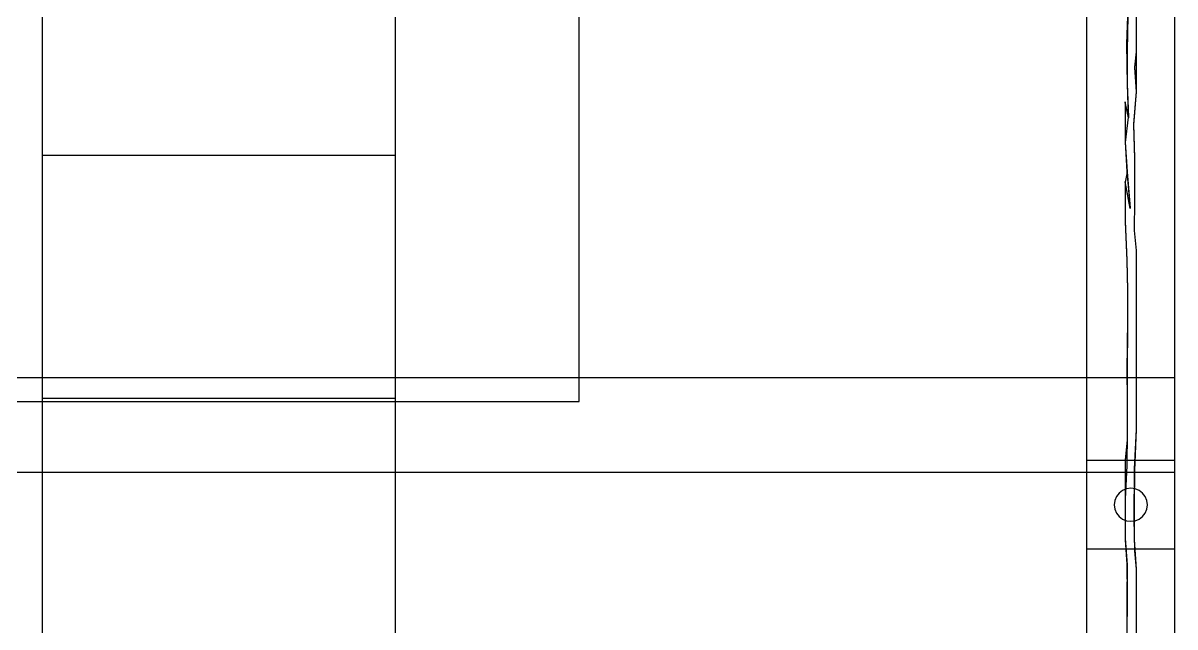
# Model space of a CAD drawing. Header units: millimetres. Extents: x -28.2 to 24.3, y -24.8 to 12.4.
# Drawn here: x -1.749 to -1.086, y -1.761 to -1.414 of the extents above; entities that cross this region are included whole.
import ezdxf

# ---------------------------------------------------------------- set-up
doc = ezdxf.new("R2010")
doc.units = ezdxf.units.MM
doc.layers.add('BUILDINGELEMENTPROXY', color=8, linetype='Continuous')

msp = doc.modelspace()

# ---------------------------------------------------------------- linework, layer by layer
at = {"layer": 'BUILDINGELEMENTPROXY'}
for p, q in [((-1.13696, -1.06645, 1.38288), (-1.13696, -2.92631, 2.5592)), ((-1.08616, -2.92631, 2.5592), (-1.08616, -1.06645, 1.38288)), ((-1.42877, -1.63153, 0.3654), (-1.42877, -1.19973, 0.3654)), ((-1.73776, -1.27774, 0.3654), (-1.73776, -3.29213, 1.63946)), ((-1.53456, -3.29213, 1.63946), (-1.53456, -1.27774, 0.3654)), ((-1.08616, -1.67223, 0.68868), (-1.08616, -1.34223, 0.68868)), ((-1.11304, -1.39928, 1.48113), (-1.11396, -1.42598, 1.49727)), ((-1.11304, -1.39928, 1.40163), (-1.11396, -1.42598, 1.41777)), ((-1.11304, -1.39929, 1.24284), (-1.11396, -1.42597, 1.25897)), ((-1.11303, -1.39929, 1.16356), (-1.11396, -1.42596, 1.17968)), ((-1.11303, -1.3993, 1.00478), (-1.11396, -1.42596, 1.02088)), ((-1.11303, -1.39938, 1.32521), (-1.11396, -1.42589, 1.34117)), ((-1.11303, -1.39939, 1.08692), (-1.11396, -1.42588, 1.10287)), ((-1.11303, -1.39939, 0.92814), (-1.11396, -1.42587, 0.94408)), ((-1.11304, -1.39921, 0.84313), (-1.1137, -1.42987, 0.86206)), ((-1.11304, -1.39921, 0.76363), (-1.1137, -1.42987, 0.78256)), ((-1.10825, -1.41389, 0.84945), (-1.10825, -1.40749, 0.84541)), ((-1.10825, -1.41389, 0.76995), (-1.10825, -1.40749, 0.7659)), ((-1.10825, -1.4305, 0.94472), (-1.10825, -1.41358, 0.93409)), ((-1.10825, -1.43049, 1.10351), (-1.10825, -1.4136, 1.09289)), ((-1.10825, -1.43049, 1.3418), (-1.10825, -1.41361, 1.33119)), ((-1.10825, -1.43042, 1.02143), (-1.10825, -1.41374, 1.01092)), ((-1.10825, -1.43041, 1.18022), (-1.10825, -1.41376, 1.16972)), ((-1.10825, -1.43041, 1.25951), (-1.10825, -1.41377, 1.24902)), ((-1.10825, -1.4304, 1.4978), (-1.10825, -1.41378, 1.48732)), ((-1.10825, -1.4304, 1.4183), (-1.10825, -1.41378, 1.40782)), ((-1.10825, -1.43034, 0.85985), (-1.10825, -1.41389, 0.84945)), ((-1.10825, -1.43034, 0.78035), (-1.10825, -1.41389, 0.76995)), ((-1.11396, -1.42587, 0.94408), (-1.1137, -1.44956, 0.9592)), ((-1.11396, -1.42588, 1.10287), (-1.1137, -1.44951, 1.11797)), ((-1.11396, -1.42589, 1.34117), (-1.1137, -1.44947, 1.35624)), ((-1.11396, -1.42596, 1.17968), (-1.11372, -1.44889, 1.19435)), ((-1.11396, -1.42596, 1.02088), (-1.11372, -1.44894, 1.03559)), ((-1.11396, -1.42597, 1.25897), (-1.11373, -1.44884, 1.27362)), ((-1.11396, -1.42598, 1.49727), (-1.11373, -1.44879, 1.51188)), ((-1.11396, -1.42598, 1.41777), (-1.11373, -1.44879, 1.43238)), ((-1.1137, -1.42987, 0.86206), (-1.11374, -1.44835, 0.8737)), ((-1.1137, -1.42987, 0.78256), (-1.11374, -1.44835, 0.7942)), ((-1.10918, -1.43928, 1.34962), (-1.10825, -1.43049, 1.3418)), ((-1.10918, -1.43927, 1.11132), (-1.10825, -1.43049, 1.10351)), ((-1.10918, -1.43926, 0.95252), (-1.10825, -1.4305, 0.94472)), ((-1.10916, -1.43943, 1.50576), (-1.10825, -1.4304, 1.4978)), ((-1.10916, -1.43943, 1.42626), (-1.10825, -1.4304, 1.4183)), ((-1.10916, -1.43942, 1.26746), (-1.10825, -1.43041, 1.25951)), ((-1.10916, -1.43941, 1.18816), (-1.10825, -1.43041, 1.18022)), ((-1.10916, -1.4394, 1.02936), (-1.10825, -1.43042, 1.02143)), ((-1.10825, -1.43675, 0.8639), (-1.10825, -1.43034, 0.85985)), ((-1.10825, -1.43675, 0.78439), (-1.10825, -1.43034, 0.78035)), ((-1.10825, -1.4532, 0.87429), (-1.10825, -1.43675, 0.8639)), ((-1.10825, -1.4532, 0.79479), (-1.10825, -1.43675, 0.78439)), ((-1.10825, -1.45333, 0.95906), (-1.10918, -1.43926, 0.95252)), ((-1.10825, -1.45332, 1.11786), (-1.10918, -1.43927, 1.11132)), ((-1.10825, -1.45332, 1.35615), (-1.10918, -1.43928, 1.34962)), ((-1.10825, -1.45326, 1.03583), (-1.10916, -1.4394, 1.02936)), ((-1.10825, -1.45326, 1.19462), (-1.10916, -1.43941, 1.18816)), ((-1.10825, -1.45325, 1.27391), (-1.10916, -1.43942, 1.26746)), ((-1.10825, -1.45325, 1.51221), (-1.10916, -1.43943, 1.50576)), ((-1.10825, -1.45325, 1.4327), (-1.10916, -1.43943, 1.42626)), ((-1.11374, -1.44835, 0.8737), (-1.11305, -1.46793, 0.88655)), ((-1.11374, -1.44835, 0.7942), (-1.11305, -1.46793, 0.80705)), ((-1.11373, -1.44879, 1.51188), (-1.11297, -1.46807, 1.52454)), ((-1.11373, -1.44879, 1.43238), (-1.11297, -1.46807, 1.44504)), ((-1.11373, -1.44884, 1.27362), (-1.11296, -1.46809, 1.28625)), ((-1.11372, -1.44889, 1.19435), (-1.11295, -1.4681, 1.20697)), ((-1.11372, -1.44894, 1.03559), (-1.11294, -1.46812, 1.04818)), ((-1.1137, -1.44947, 1.35624), (-1.11285, -1.46828, 1.36859)), ((-1.1137, -1.44951, 1.11797), (-1.11284, -1.46829, 1.1303)), ((-1.1137, -1.44956, 0.9592), (-1.11283, -1.46831, 0.97152)), ((-1.10982, -1.47206, 0.88902), (-1.10825, -1.4532, 0.87429)), ((-1.10982, -1.47206, 0.80952), (-1.10825, -1.4532, 0.79479)), ((-1.10979, -1.47213, 1.5269), (-1.10825, -1.45325, 1.51221)), ((-1.10979, -1.47213, 1.4474), (-1.10825, -1.45325, 1.4327)), ((-1.10978, -1.47214, 1.2886), (-1.10825, -1.45325, 1.27391)), ((-1.10978, -1.47215, 1.20931), (-1.10825, -1.45326, 1.19462)), ((-1.10977, -1.47216, 1.05051), (-1.10825, -1.45326, 1.03583)), ((-1.10973, -1.47224, 1.3708), (-1.10825, -1.45332, 1.35615)), ((-1.10973, -1.47225, 1.1325), (-1.10825, -1.45332, 1.11786)), ((-1.10973, -1.47229, 0.97372), (-1.10825, -1.45333, 0.95906)), ((-1.11283, -1.46831, 0.97152), (-1.11486, -1.45925, 0.96278)), ((-1.11486, -1.45925, 0.96278), (-1.11486, -1.47616, 0.9734)), ((-1.11284, -1.46829, 1.1303), (-1.11486, -1.45926, 1.12159)), ((-1.11486, -1.45926, 1.12159), (-1.11486, -1.47616, 1.1322)), ((-1.11285, -1.46828, 1.36859), (-1.11486, -1.45928, 1.35989)), ((-1.11486, -1.45928, 1.35989), (-1.11486, -1.47615, 1.3705)), ((-1.11294, -1.46812, 1.04818), (-1.11486, -1.45943, 1.03971)), ((-1.11486, -1.45943, 1.03971), (-1.11486, -1.47611, 1.05022)), ((-1.11295, -1.4681, 1.20697), (-1.11486, -1.45945, 1.19852)), ((-1.11486, -1.45945, 1.19852), (-1.11486, -1.4761, 1.20902)), ((-1.11296, -1.46809, 1.28625), (-1.11486, -1.45946, 1.27782)), ((-1.11486, -1.45946, 1.27782), (-1.11486, -1.4761, 1.28831)), ((-1.11297, -1.46807, 1.52454), (-1.11486, -1.45948, 1.51613)), ((-1.11486, -1.45948, 1.51613), (-1.11486, -1.4761, 1.52661)), ((-1.11297, -1.46807, 1.44504), (-1.11486, -1.45948, 1.43663)), ((-1.11486, -1.45948, 1.43663), (-1.11486, -1.4761, 1.44711)), ((-1.11305, -1.46793, 0.88655), (-1.11486, -1.48246, 0.89278)), ((-1.11305, -1.46793, 0.80705), (-1.11486, -1.48246, 0.81328)), ((-1.11486, -1.4761, 1.52661), (-1.11486, -1.48232, 1.53054)), ((-1.11486, -1.4761, 1.44711), (-1.11486, -1.48232, 1.45104)), ((-1.11486, -1.4761, 1.28831), (-1.11486, -1.48231, 1.29223)), ((-1.11486, -1.4761, 1.20902), (-1.11486, -1.48229, 1.21292)), ((-1.11486, -1.47611, 1.05022), (-1.11486, -1.48228, 1.05411)), ((-1.11486, -1.47615, 1.3705), (-1.11486, -1.48211, 1.37424)), ((-1.11486, -1.47616, 1.1322), (-1.11486, -1.48209, 1.13593)), ((-1.11486, -1.47616, 0.9734), (-1.11486, -1.48208, 0.97712)), ((-1.10924, -1.49128, 0.90071), (-1.10982, -1.47206, 0.88902)), ((-1.10924, -1.49128, 0.82121), (-1.10982, -1.47206, 0.80952)), ((-1.10925, -1.4915, 1.53869), (-1.10979, -1.47213, 1.5269)), ((-1.10925, -1.4915, 1.45919), (-1.10979, -1.47213, 1.4474)), ((-1.10925, -1.49153, 1.3004), (-1.10978, -1.47214, 1.2886)), ((-1.10925, -1.49155, 1.22112), (-1.10978, -1.47215, 1.20931)), ((-1.10925, -1.49158, 1.06233), (-1.10977, -1.47216, 1.05051)), ((-1.10926, -1.49186, 1.38274), (-1.10973, -1.47224, 1.3708)), ((-1.10926, -1.49188, 1.14445), (-1.10973, -1.47225, 1.1325)), ((-1.10926, -1.49191, 0.98567), (-1.10973, -1.47229, 0.97372)), ((-1.11486, -1.48208, 0.97712), (-1.11375, -1.49928, 0.99039)), ((-1.11486, -1.48209, 1.13593), (-1.11375, -1.49929, 1.1492)), ((-1.11486, -1.48211, 1.37424), (-1.11375, -1.49931, 1.38752)), ((-1.11486, -1.48228, 1.05411), (-1.11374, -1.49948, 1.06742)), ((-1.11486, -1.48229, 1.21292), (-1.11374, -1.4995, 1.22624)), ((-1.11486, -1.48231, 1.29223), (-1.11374, -1.49952, 1.30555)), ((-1.11486, -1.48232, 1.53054), (-1.11374, -1.49953, 1.54387)), ((-1.11486, -1.48232, 1.45104), (-1.11374, -1.49953, 1.46436)), ((-1.11486, -1.48246, 0.89278), (-1.11374, -1.49968, 0.90614)), ((-1.11486, -1.48246, 0.81328), (-1.11374, -1.49968, 0.82664)), ((-1.53456, -1.49, 0.61248), (-1.73776, -1.49, 0.61248)), ((-1.73776, -1.49, 0.61248), (-1.73776, -1.614, 0.61248)), ((-1.53456, -1.614, 0.61248), (-1.53456, -1.49, 0.61248)), ((-1.10931, -1.51585, 1.39787), (-1.10926, -1.49186, 1.38274)), ((-1.10931, -1.51584, 1.15956), (-1.10926, -1.49188, 1.14445)), ((-1.10931, -1.51584, 1.00075), (-1.10926, -1.49191, 0.98567)), ((-1.1093, -1.51599, 0.91638), (-1.10924, -1.49128, 0.90071)), ((-1.1093, -1.51599, 0.83688), (-1.10924, -1.49128, 0.82121)), ((-1.1093, -1.51594, 1.55415), (-1.10925, -1.4915, 1.53869)), ((-1.1093, -1.51594, 1.47464), (-1.10925, -1.4915, 1.45919)), ((-1.1093, -1.51593, 1.31584), (-1.10925, -1.49153, 1.3004)), ((-1.1093, -1.51593, 1.23653), (-1.10925, -1.49155, 1.22112)), ((-1.1093, -1.51592, 1.07772), (-1.10925, -1.49158, 1.06233)), ((-1.11374, -1.49968, 0.90614), (-1.11486, -1.50532, 0.90723)), ((-1.11374, -1.49968, 0.82664), (-1.11486, -1.50532, 0.82772)), ((-1.11375, -1.49928, 0.99039), (-1.11187, -1.52042, 1.0045)), ((-1.11375, -1.49929, 1.1492), (-1.11187, -1.52041, 1.1633)), ((-1.11375, -1.49931, 1.38752), (-1.11187, -1.5204, 1.4016)), ((-1.11374, -1.49948, 1.06742), (-1.11186, -1.52029, 1.08135)), ((-1.11374, -1.4995, 1.22624), (-1.11186, -1.52028, 1.24015)), ((-1.11374, -1.49952, 1.30555), (-1.11186, -1.52027, 1.31944)), ((-1.11374, -1.49953, 1.54387), (-1.11186, -1.52026, 1.55775)), ((-1.11374, -1.49953, 1.46436), (-1.11186, -1.52026, 1.47824)), ((-1.11187, -1.52042, 1.0045), (-1.11486, -1.50491, 0.99146)), ((-1.11486, -1.50491, 0.99146), (-1.11486, -1.52182, 1.00209)), ((-1.11187, -1.52041, 1.1633), (-1.11486, -1.50493, 1.15028)), ((-1.11486, -1.50493, 1.15028), (-1.11486, -1.52182, 1.16089)), ((-1.11187, -1.5204, 1.4016), (-1.11486, -1.50494, 1.38859)), ((-1.11486, -1.50494, 1.38859), (-1.11486, -1.52182, 1.3992)), ((-1.11186, -1.52029, 1.08135), (-1.11486, -1.50512, 1.0685)), ((-1.11486, -1.50512, 1.0685), (-1.11486, -1.5218, 1.07901)), ((-1.11186, -1.52028, 1.24015), (-1.11486, -1.50514, 1.22732)), ((-1.11486, -1.50514, 1.22732), (-1.11486, -1.5218, 1.23781)), ((-1.11186, -1.52027, 1.31944), (-1.11486, -1.50516, 1.30663)), ((-1.11486, -1.50516, 1.30663), (-1.11486, -1.52179, 1.31712)), ((-1.11186, -1.52026, 1.55775), (-1.11486, -1.50517, 1.54495)), ((-1.11486, -1.50517, 1.54495), (-1.11486, -1.52179, 1.55543)), ((-1.11186, -1.52026, 1.47824), (-1.11486, -1.50517, 1.46544)), ((-1.11486, -1.50517, 1.46544), (-1.11486, -1.52179, 1.47592)), ((-1.11486, -1.50532, 0.90723), (-1.11486, -1.52177, 0.91762)), ((-1.11486, -1.50532, 0.82772), (-1.11486, -1.52177, 0.83812)), ((-1.1094, -1.53324, 1.17057), (-1.10931, -1.51584, 1.15956)), ((-1.1094, -1.53324, 1.01176), (-1.10931, -1.51584, 1.00075)), ((-1.1094, -1.53324, 1.40888), (-1.10931, -1.51585, 1.39787)), ((-1.1094, -1.53322, 1.08871), (-1.1093, -1.51592, 1.07772)), ((-1.1094, -1.53322, 1.32682), (-1.1093, -1.51593, 1.31584)), ((-1.1094, -1.53322, 1.24751), (-1.1093, -1.51593, 1.23653)), ((-1.1094, -1.53322, 1.56513), (-1.1093, -1.51594, 1.55415)), ((-1.1094, -1.53322, 1.48563), (-1.1093, -1.51594, 1.47464)), ((-1.1094, -1.5332, 0.92734), (-1.1093, -1.51599, 0.91638)), ((-1.1094, -1.5332, 0.84784), (-1.1093, -1.51599, 0.83688)), ((-1.11486, -1.52177, 0.91762), (-1.11486, -1.52818, 0.92167)), ((-1.11486, -1.52177, 0.83812), (-1.11486, -1.52818, 0.84217)), ((-1.11486, -1.52179, 1.55543), (-1.11486, -1.52802, 1.55935)), ((-1.11486, -1.52179, 1.47592), (-1.11486, -1.52802, 1.47985)), ((-1.11486, -1.52179, 1.31712), (-1.11486, -1.528, 1.32103)), ((-1.11486, -1.5218, 1.23781), (-1.11486, -1.52798, 1.24172)), ((-1.11486, -1.5218, 1.07901), (-1.11486, -1.52797, 1.0829)), ((-1.11486, -1.52182, 1.3992), (-1.11486, -1.52778, 1.40294)), ((-1.11486, -1.52182, 1.16089), (-1.11486, -1.52776, 1.16462)), ((-1.11486, -1.52182, 1.00209), (-1.11486, -1.52774, 1.0058)), ((-1.11486, -1.52774, 1.0058), (-1.11378, -1.55028, 1.0224)), ((-1.11486, -1.52776, 1.16462), (-1.11378, -1.55028, 1.18122)), ((-1.11486, -1.52778, 1.40294), (-1.11378, -1.55029, 1.41953)), ((-1.11486, -1.52797, 1.0829), (-1.11378, -1.55033, 1.09943)), ((-1.11486, -1.52798, 1.24172), (-1.11378, -1.55033, 1.25824)), ((-1.11486, -1.528, 1.32103), (-1.11378, -1.55034, 1.33755)), ((-1.11486, -1.52802, 1.55935), (-1.11378, -1.55034, 1.57587)), ((-1.11486, -1.52802, 1.47985), (-1.11378, -1.55034, 1.49637)), ((-1.11486, -1.52818, 0.92167), (-1.11378, -1.55037, 0.93814)), ((-1.11486, -1.52818, 0.84217), (-1.11378, -1.55037, 0.85863)), ((-1.10825, -1.54463, 0.93207), (-1.1094, -1.5332, 0.92734)), ((-1.10825, -1.54463, 0.85256), (-1.1094, -1.5332, 0.84784)), ((-1.10825, -1.54464, 1.56983), (-1.1094, -1.53322, 1.56513)), ((-1.10825, -1.54464, 1.49033), (-1.1094, -1.53322, 1.48563)), ((-1.10825, -1.54464, 1.33152), (-1.1094, -1.53322, 1.32682)), ((-1.10825, -1.54464, 1.25221), (-1.1094, -1.53322, 1.24751)), ((-1.10825, -1.54464, 1.0934), (-1.1094, -1.53322, 1.08871)), ((-1.10825, -1.54465, 1.41355), (-1.1094, -1.53324, 1.40888)), ((-1.10825, -1.54465, 1.17524), (-1.1094, -1.53324, 1.17057)), ((-1.10825, -1.54466, 1.01643), (-1.1094, -1.53324, 1.01176)), ((-1.11378, -1.55028, 1.18122), (-1.11347, -1.56748, 1.19227)), ((-1.11378, -1.55028, 1.0224), (-1.11347, -1.56747, 1.03345)), ((-1.11378, -1.55029, 1.41953), (-1.11347, -1.56749, 1.4306)), ((-1.11378, -1.55033, 1.25824), (-1.11347, -1.56763, 1.2694)), ((-1.11378, -1.55033, 1.09943), (-1.11347, -1.56762, 1.11058)), ((-1.11378, -1.55034, 1.57587), (-1.11347, -1.56766, 1.58704)), ((-1.11378, -1.55034, 1.49637), (-1.11347, -1.56766, 1.50754)), ((-1.11378, -1.55034, 1.33755), (-1.11347, -1.56765, 1.34872)), ((-1.11378, -1.55037, 0.93814), (-1.11347, -1.56776, 0.94938)), ((-1.11378, -1.55037, 0.85863), (-1.11347, -1.56776, 0.86988)), ((-1.10825, -1.55103, 0.93611), (-1.10825, -1.54463, 0.93207)), ((-1.10825, -1.55103, 0.85661), (-1.10825, -1.54463, 0.85256)), ((-1.10825, -1.55087, 1.57376), (-1.10825, -1.54464, 1.56983)), ((-1.10825, -1.55087, 1.49426), (-1.10825, -1.54464, 1.49033)), ((-1.10825, -1.55085, 1.33543), (-1.10825, -1.54464, 1.33152)), ((-1.10825, -1.55083, 1.25611), (-1.10825, -1.54464, 1.25221)), ((-1.10825, -1.55081, 1.09729), (-1.10825, -1.54464, 1.0934)), ((-1.10825, -1.55061, 1.41729), (-1.10825, -1.54465, 1.41355)), ((-1.10825, -1.55059, 1.17897), (-1.10825, -1.54465, 1.17524)), ((-1.10825, -1.55057, 1.02015), (-1.10825, -1.54466, 1.01643)), ((-1.10825, -1.56749, 1.03077), (-1.10825, -1.55057, 1.02015)), ((-1.10825, -1.56749, 1.18959), (-1.10825, -1.55059, 1.17897)), ((-1.10825, -1.56749, 1.4279), (-1.10825, -1.55061, 1.41729)), ((-1.10825, -1.56749, 1.1078), (-1.10825, -1.55081, 1.09729)), ((-1.10825, -1.56749, 1.26661), (-1.10825, -1.55083, 1.25611)), ((-1.10825, -1.56749, 1.34592), (-1.10825, -1.55085, 1.33543)), ((-1.10825, -1.56749, 1.58424), (-1.10825, -1.55087, 1.57376)), ((-1.10825, -1.56749, 1.50474), (-1.10825, -1.55087, 1.49426)), ((-1.10825, -1.56749, 0.94651), (-1.10825, -1.55103, 0.93611)), ((-1.10825, -1.56749, 0.86701), (-1.10825, -1.55103, 0.85661)), ((-1.11347, -1.56747, 1.03345), (-1.11351, -1.58482, 1.04432)), ((-1.11347, -1.56748, 1.19227), (-1.11351, -1.58484, 1.20315)), ((-1.11347, -1.56749, 1.4306), (-1.11351, -1.58486, 1.44148)), ((-1.11347, -1.56762, 1.11058), (-1.11351, -1.58508, 1.12154)), ((-1.11347, -1.56763, 1.2694), (-1.11351, -1.5851, 1.28037)), ((-1.11347, -1.56765, 1.34872), (-1.11351, -1.58512, 1.3597)), ((-1.11347, -1.56766, 1.58704), (-1.11351, -1.58514, 1.59803)), ((-1.11347, -1.56766, 1.50754), (-1.11351, -1.58514, 1.51853)), ((-1.11347, -1.56776, 0.94938), (-1.11351, -1.58532, 0.96044)), ((-1.11347, -1.56776, 0.86988), (-1.11351, -1.58532, 0.88094)), ((-1.10825, -1.57372, 1.58817), (-1.10825, -1.56749, 1.58424)), ((-1.10825, -1.57372, 1.50866), (-1.10825, -1.56749, 1.50474)), ((-1.10825, -1.57344, 1.43164), (-1.10825, -1.56749, 1.4279)), ((-1.10825, -1.5737, 1.34984), (-1.10825, -1.56749, 1.34592)), ((-1.10825, -1.57368, 1.27051), (-1.10825, -1.56749, 1.26661)), ((-1.10825, -1.57342, 1.19332), (-1.10825, -1.56749, 1.18959)), ((-1.10825, -1.57366, 1.11169), (-1.10825, -1.56749, 1.1078)), ((-1.10825, -1.5734, 1.03449), (-1.10825, -1.56749, 1.03077)), ((-1.10825, -1.57389, 0.95055), (-1.10825, -1.56749, 0.94651)), ((-1.10825, -1.57389, 0.87105), (-1.10825, -1.56749, 0.86701)), ((-1.10825, -1.59423, 1.04757), (-1.10825, -1.5734, 1.03449)), ((-1.10825, -1.59423, 1.20639), (-1.10825, -1.57342, 1.19332)), ((-1.10825, -1.59423, 1.44471), (-1.10825, -1.57344, 1.43164)), ((-1.10825, -1.59423, 1.12465), (-1.10825, -1.57366, 1.11169)), ((-1.10825, -1.59423, 1.28347), (-1.10825, -1.57368, 1.27051)), ((-1.10825, -1.59423, 1.36278), (-1.10825, -1.5737, 1.34984)), ((-1.10825, -1.59423, 1.6011), (-1.10825, -1.57372, 1.58817)), ((-1.10825, -1.59423, 1.5216), (-1.10825, -1.57372, 1.50866)), ((-1.10825, -1.59423, 0.96341), (-1.10825, -1.57389, 0.95055)), ((-1.10825, -1.59423, 0.8839), (-1.10825, -1.57389, 0.87105)), ((-1.11351, -1.58482, 1.04432), (-1.11385, -1.61373, 1.06219)), ((-1.11351, -1.58484, 1.20315), (-1.11385, -1.61374, 1.22102)), ((-1.11351, -1.58486, 1.44148), (-1.11385, -1.61376, 1.45936)), ((-1.11351, -1.58532, 0.96044), (-1.11373, -1.61646, 0.97994)), ((-1.11351, -1.58532, 0.88094), (-1.11373, -1.61646, 0.90043)), ((-1.11351, -1.58508, 1.12154), (-1.11369, -1.60088, 1.13137)), ((-1.11351, -1.5851, 1.28037), (-1.11368, -1.60088, 1.29019)), ((-1.11351, -1.58512, 1.3597), (-1.11368, -1.60088, 1.36951)), ((-1.11351, -1.58514, 1.59803), (-1.11367, -1.60088, 1.60783)), ((-1.11351, -1.58514, 1.51853), (-1.11367, -1.60088, 1.52833)), ((-1.10825, -1.59656, 1.60257), (-1.10825, -1.59423, 1.6011)), ((-1.10825, -1.59656, 1.52307), (-1.10825, -1.59423, 1.5216)), ((-1.10825, -1.59628, 1.44599), (-1.10825, -1.59423, 1.44471)), ((-1.10825, -1.59654, 1.36424), (-1.10825, -1.59423, 1.36278)), ((-1.10825, -1.59652, 1.28491), (-1.10825, -1.59423, 1.28347)), ((-1.10825, -1.59626, 1.20766), (-1.10825, -1.59423, 1.20639)), ((-1.10825, -1.5965, 1.12608), (-1.10825, -1.59423, 1.12465)), ((-1.10825, -1.59623, 1.04883), (-1.10825, -1.59423, 1.04757)), ((-1.10825, -1.59675, 0.965), (-1.10825, -1.59423, 0.96341)), ((-1.10825, -1.59675, 0.8855), (-1.10825, -1.59423, 0.8839)), ((-1.10825, -1.61907, 1.06317), (-1.10825, -1.59623, 1.04883)), ((-1.10825, -1.61909, 1.22201), (-1.10825, -1.59626, 1.20766)), ((-1.10825, -1.61911, 1.46034), (-1.10825, -1.59628, 1.44599)), ((-1.10825, -1.61935, 1.14047), (-1.10825, -1.5965, 1.12608)), ((-1.10825, -1.61937, 1.29931), (-1.10825, -1.59652, 1.28491)), ((-1.10825, -1.61939, 1.37864), (-1.10825, -1.59654, 1.36424)), ((-1.10825, -1.61941, 1.61698), (-1.10825, -1.59656, 1.60257)), ((-1.10825, -1.61941, 1.53748), (-1.10825, -1.59656, 1.52307)), ((-1.10825, -1.6196, 0.97944), (-1.10825, -1.59675, 0.965)), ((-1.10825, -1.6196, 0.89994), (-1.10825, -1.59675, 0.8855)), ((-1.11367, -1.60088, 1.60783), (-1.11372, -1.61667, 1.61775)), ((-1.11367, -1.60088, 1.52833), (-1.11372, -1.61667, 1.53824)), ((-1.11368, -1.60088, 1.36951), (-1.11372, -1.6167, 1.37944)), ((-1.11368, -1.60088, 1.29019), (-1.11372, -1.61672, 1.30014)), ((-1.11369, -1.60088, 1.13137), (-1.11372, -1.61674, 1.14133)), ((-1.73776, -1.614, 0.61248), (-1.73776, -1.61596, 0.60937)), ((-1.73776, -1.61596, 0.60937), (-1.73776, -1.62954, 0.58791)), ((-1.53456, -1.61596, 0.60937), (-1.53456, -1.614, 0.61248)), ((-1.53456, -1.62954, 0.58791), (-1.53456, -1.61596, 0.60937)), ((-1.11385, -1.61373, 1.06219), (-1.11365, -1.63048, 1.0729)), ((-1.11385, -1.61374, 1.22102), (-1.11365, -1.6305, 1.23174)), ((-1.11385, -1.61376, 1.45936), (-1.11365, -1.63053, 1.47007)), ((-1.11373, -1.61646, 0.97994), (-1.11367, -1.63495, 0.99167)), ((-1.11373, -1.61646, 0.90043), (-1.11367, -1.63495, 0.91217)), ((-1.11372, -1.61667, 1.61775), (-1.11367, -1.63465, 1.62913)), ((-1.11372, -1.61667, 1.53824), (-1.11367, -1.63465, 1.54962)), ((-1.11372, -1.6167, 1.37944), (-1.11367, -1.63461, 1.39078)), ((-1.11372, -1.61672, 1.30014), (-1.11366, -1.63458, 1.31144)), ((-1.08616, -1.61787, 0.86302), (-2.18616, -1.61787, 0.86302)), ((-1.11372, -1.61674, 1.14133), (-1.11366, -1.63454, 1.15259)), ((-1.10825, -1.62097, 1.06437), (-1.10825, -1.61907, 1.06317)), ((-1.10825, -1.62097, 1.22319), (-1.10825, -1.61909, 1.22201)), ((-1.10825, -1.62097, 1.46152), (-1.10825, -1.61911, 1.46034)), ((-1.10825, -1.62097, 1.1415), (-1.10825, -1.61935, 1.14047)), ((-1.10825, -1.62097, 1.30032), (-1.10825, -1.61937, 1.29931)), ((-1.10825, -1.62097, 1.37964), (-1.10825, -1.61939, 1.37864)), ((-1.10825, -1.62097, 1.61796), (-1.10825, -1.61941, 1.61698)), ((-1.10825, -1.62097, 1.53846), (-1.10825, -1.61941, 1.53748)), ((-1.10825, -1.62097, 0.9803), (-1.10825, -1.6196, 0.97944)), ((-1.10825, -1.62097, 0.9008), (-1.10825, -1.6196, 0.89994)), ((-1.10825, -1.63434, 1.62639), (-1.10825, -1.62097, 1.61796)), ((-1.10825, -1.63434, 1.54689), (-1.10825, -1.62097, 1.53846)), ((-1.10825, -1.63434, 1.46992), (-1.10825, -1.62097, 1.46152)), ((-1.10825, -1.63434, 1.38807), (-1.10825, -1.62097, 1.37964)), ((-1.10825, -1.63434, 1.30875), (-1.10825, -1.62097, 1.30032)), ((-1.10825, -1.63434, 1.23159), (-1.10825, -1.62097, 1.22319)), ((-1.10825, -1.63434, 1.14992), (-1.10825, -1.62097, 1.1415)), ((-1.10825, -1.63434, 1.07277), (-1.10825, -1.62097, 1.06437)), ((-1.10825, -1.64246, 0.99388), (-1.10825, -1.62097, 0.9803)), ((-1.10825, -1.64246, 0.91438), (-1.10825, -1.62097, 0.9008)), ((-1.08616, -1.94787, 0.86302), (-1.08616, -1.61787, 0.86302)), ((-1.73776, -1.62954, 0.58791), (-1.53456, -1.62954, 0.58791)), ((-1.84355, -1.63153, 0.3654), (-1.42877, -1.63153, 0.3654)), ((-1.11365, -1.63048, 1.0729), (-1.11368, -1.64938, 1.08475)), ((-1.11365, -1.6305, 1.23174), (-1.11368, -1.64941, 1.24359)), ((-1.11365, -1.63053, 1.47007), (-1.11368, -1.64944, 1.48194)), ((-1.11366, -1.63454, 1.15259), (-1.11367, -1.65361, 1.1646)), ((-1.11366, -1.63458, 1.31144), (-1.11367, -1.65364, 1.32344)), ((-1.11367, -1.63461, 1.39078), (-1.11367, -1.65366, 1.40278)), ((-1.11367, -1.63465, 1.62913), (-1.11367, -1.65368, 1.64113)), ((-1.11367, -1.63465, 1.54962), (-1.11367, -1.65368, 1.56162)), ((-1.11367, -1.63495, 0.99167), (-1.11366, -1.65389, 1.00365)), ((-1.11367, -1.63495, 0.91217), (-1.11366, -1.65389, 0.92415)), ((-1.10825, -1.64226, 1.63139), (-1.10825, -1.63434, 1.62639)), ((-1.10825, -1.64226, 1.55188), (-1.10825, -1.63434, 1.54689)), ((-1.10825, -1.64194, 1.47469), (-1.10825, -1.63434, 1.46992)), ((-1.10825, -1.64224, 1.39304), (-1.10825, -1.63434, 1.38807)), ((-1.10825, -1.64221, 1.31371), (-1.10825, -1.63434, 1.30875)), ((-1.10825, -1.64192, 1.23635), (-1.10825, -1.63434, 1.23159)), ((-1.10825, -1.64219, 1.15487), (-1.10825, -1.63434, 1.14992)), ((-1.10825, -1.6419, 1.07752), (-1.10825, -1.63434, 1.07277)), ((-1.10825, -1.64771, 1.08117), (-1.10825, -1.6419, 1.07752)), ((-1.10825, -1.64771, 1.23999), (-1.10825, -1.64192, 1.23635)), ((-1.10825, -1.64771, 1.47832), (-1.10825, -1.64194, 1.47469)), ((-1.10825, -1.64771, 1.15835), (-1.10825, -1.64219, 1.15487)), ((-1.10825, -1.64771, 1.31718), (-1.10825, -1.64221, 1.31371)), ((-1.10825, -1.64771, 1.3965), (-1.10825, -1.64224, 1.39304)), ((-1.10825, -1.64771, 1.63483), (-1.10825, -1.64226, 1.63139)), ((-1.10825, -1.64771, 1.55532), (-1.10825, -1.64226, 1.55188)), ((-1.10825, -1.64771, 0.9972), (-1.10825, -1.64246, 0.99388)), ((-1.10825, -1.64771, 0.9177), (-1.10825, -1.64246, 0.91438)), ((-1.11368, -1.64938, 1.08475), (-1.11375, -1.66836, 1.0966)), ((-1.11368, -1.64941, 1.24359), (-1.11375, -1.66835, 1.25543)), ((-1.11368, -1.64944, 1.48194), (-1.11375, -1.66835, 1.49376)), ((-1.10935, -1.67036, 1.49501), (-1.10825, -1.64771, 1.47832)), ((-1.10935, -1.67031, 1.25665), (-1.10825, -1.64771, 1.23999)), ((-1.10935, -1.67027, 1.09779), (-1.10825, -1.64771, 1.08117)), ((-1.10932, -1.67094, 1.6519), (-1.10825, -1.64771, 1.63483)), ((-1.10932, -1.67094, 1.5724), (-1.10825, -1.64771, 1.55532)), ((-1.10932, -1.6709, 1.41354), (-1.10825, -1.64771, 1.3965)), ((-1.10932, -1.67087, 1.33419), (-1.10825, -1.64771, 1.31718)), ((-1.10932, -1.67083, 1.17534), (-1.10825, -1.64771, 1.15835)), ((-1.10932, -1.67127, 1.01451), (-1.10825, -1.64771, 0.9972)), ((-1.10932, -1.67127, 0.93501), (-1.10825, -1.64771, 0.9177)), ((-1.11367, -1.65361, 1.1646), (-1.11486, -1.66504, 1.16926)), ((-1.11367, -1.65364, 1.32344), (-1.11486, -1.66506, 1.32811)), ((-1.11367, -1.65366, 1.40278), (-1.11486, -1.66508, 1.40745)), ((-1.11367, -1.65368, 1.64113), (-1.11486, -1.66511, 1.64579)), ((-1.11367, -1.65368, 1.56162), (-1.11486, -1.66511, 1.56629)), ((-1.11366, -1.65389, 1.00365), (-1.11486, -1.66532, 1.00833)), ((-1.11366, -1.65389, 0.92415), (-1.11486, -1.66532, 0.92882)), ((-1.08616, -1.66549, 1.72027), (-1.13696, -1.66549, 1.72027)), ((-1.13696, -1.66549, 1.72027), (-1.13696, -1.71629, 1.72027)), ((-1.11486, -1.66504, 1.16926), (-1.11486, -1.67446, 1.1752)), ((-1.11486, -1.66506, 1.32811), (-1.11486, -1.67446, 1.33403)), ((-1.11486, -1.66508, 1.40745), (-1.11486, -1.67446, 1.41336)), ((-1.11486, -1.66511, 1.64579), (-1.11486, -1.67446, 1.65169)), ((-1.11486, -1.66511, 1.56629), (-1.11486, -1.67446, 1.57219)), ((-1.11486, -1.66532, 1.00833), (-1.11486, -1.67446, 1.0141)), ((-1.11486, -1.66532, 0.92882), (-1.11486, -1.67446, 0.9346)), ((-1.11375, -1.66835, 1.49376), (-1.11486, -1.68761, 1.5034)), ((-1.11375, -1.66835, 1.25543), (-1.11486, -1.68759, 1.26505)), ((-1.11375, -1.66836, 1.0966), (-1.11486, -1.68756, 1.1062)), ((-1.08616, -1.71629, 1.72027), (-1.08616, -1.66549, 1.72027)), ((-2.18616, -1.67223, 0.68868), (-1.08616, -1.67223, 0.68868)), ((-1.11486, -1.67446, 1.65169), (-1.11486, -1.68795, 1.6602)), ((-1.11486, -1.67446, 1.57219), (-1.11486, -1.68795, 1.5807)), ((-1.11486, -1.67446, 1.41336), (-1.11486, -1.68793, 1.42185)), ((-1.11486, -1.67446, 1.33403), (-1.11486, -1.6879, 1.34251)), ((-1.11486, -1.67446, 1.1752), (-1.11486, -1.68788, 1.18366)), ((-1.11486, -1.67446, 1.0141), (-1.11486, -1.68818, 1.02277)), ((-1.11486, -1.67446, 0.9346), (-1.11486, -1.68818, 0.94327)), ((-1.10957, -1.69905, 1.27488), (-1.10935, -1.67031, 1.25665)), ((-1.10957, -1.69907, 1.51323), (-1.10935, -1.67036, 1.49501)), ((-1.10956, -1.69903, 1.11604), (-1.10935, -1.67027, 1.09779)), ((-1.10954, -1.6917, 1.02761), (-1.10932, -1.67127, 1.01451)), ((-1.10954, -1.6917, 0.94811), (-1.10932, -1.67127, 0.93501)), ((-1.10953, -1.69139, 1.42663), (-1.10932, -1.6709, 1.41354)), ((-1.10953, -1.69142, 1.66499), (-1.10932, -1.67094, 1.6519)), ((-1.10953, -1.69142, 1.58549), (-1.10932, -1.67094, 1.5724)), ((-1.10952, -1.69132, 1.18843), (-1.10932, -1.67083, 1.17534)), ((-1.10952, -1.69136, 1.34728), (-1.10932, -1.67087, 1.33419)), ((-1.11632, -1.68265, 1.76599), (-1.11829, -1.68416, 1.76599)), ((-1.11402, -1.68169, 1.76599), (-1.11632, -1.68265, 1.76599)), ((-1.11156, -1.68137, 1.76599), (-1.11402, -1.68169, 1.76599)), ((-1.10909, -1.68169, 1.76599), (-1.11156, -1.68137, 1.76599)), ((-1.10679, -1.68265, 1.76599), (-1.10909, -1.68169, 1.76599)), ((-1.10482, -1.68416, 1.76599), (-1.10679, -1.68265, 1.76599)), ((-1.12076, -1.68843, 1.76599), (-1.12108, -1.69089, 1.76599)), ((-1.11981, -1.68613, 1.76599), (-1.12076, -1.68843, 1.76599)), ((-1.11829, -1.68416, 1.76599), (-1.11981, -1.68613, 1.76599)), ((-1.11486, -1.68756, 1.1062), (-1.11486, -1.7012, 1.11477)), ((-1.11486, -1.68759, 1.26505), (-1.11486, -1.7012, 1.2736)), ((-1.11486, -1.68761, 1.5034), (-1.11486, -1.7012, 1.51194)), ((-1.11486, -1.68788, 1.18366), (-1.11486, -1.7012, 1.19205)), ((-1.11486, -1.6879, 1.34251), (-1.11486, -1.7012, 1.35088)), ((-1.11486, -1.68793, 1.42185), (-1.11486, -1.7012, 1.43022)), ((-1.11486, -1.68795, 1.6602), (-1.11486, -1.7012, 1.66855)), ((-1.11486, -1.68795, 1.5807), (-1.11486, -1.7012, 1.58905)), ((-1.11486, -1.68818, 1.02277), (-1.11486, -1.7012, 1.031)), ((-1.11486, -1.68818, 0.94327), (-1.11486, -1.7012, 0.9515)), ((-1.10331, -1.68613, 1.76599), (-1.10482, -1.68416, 1.76599)), ((-1.10236, -1.68843, 1.76599), (-1.10331, -1.68613, 1.76599)), ((-1.10203, -1.69089, 1.76599), (-1.10236, -1.68843, 1.76599)), ((-1.12108, -1.69089, 1.76599), (-1.12076, -1.69336, 1.76599)), ((-1.12076, -1.69336, 1.76599), (-1.11981, -1.69566, 1.76599)), ((-1.11981, -1.69566, 1.76599), (-1.11829, -1.69763, 1.76599)), ((-1.10937, -1.71129, 1.03985), (-1.10954, -1.6917, 1.02761)), ((-1.10937, -1.71129, 0.96035), (-1.10954, -1.6917, 0.94811)), ((-1.10939, -1.71092, 1.43883), (-1.10953, -1.69139, 1.42663)), ((-1.10939, -1.71096, 1.67719), (-1.10953, -1.69142, 1.66499)), ((-1.10939, -1.71096, 1.59769), (-1.10953, -1.69142, 1.58549)), ((-1.10939, -1.71084, 1.20062), (-1.10952, -1.69132, 1.18843)), ((-1.10939, -1.71088, 1.35948), (-1.10952, -1.69136, 1.34728)), ((-1.10482, -1.69763, 1.76599), (-1.10331, -1.69566, 1.76599)), ((-1.10331, -1.69566, 1.76599), (-1.10236, -1.69336, 1.76599)), ((-1.10236, -1.69336, 1.76599), (-1.10203, -1.69089, 1.76599)), ((-1.11829, -1.69763, 1.76599), (-1.11632, -1.69914, 1.76599)), ((-1.11632, -1.69914, 1.76599), (-1.11402, -1.70009, 1.76599)), ((-1.11486, -1.7012, 1.66855), (-1.11486, -1.7108, 1.67461)), ((-1.11486, -1.7012, 1.58905), (-1.11486, -1.7108, 1.5951)), ((-1.11486, -1.7012, 1.51194), (-1.11486, -1.71044, 1.51775)), ((-1.11486, -1.7012, 1.43022), (-1.11486, -1.71078, 1.43625)), ((-1.11486, -1.7012, 1.35088), (-1.11486, -1.71075, 1.3569)), ((-1.11486, -1.7012, 1.2736), (-1.11486, -1.71042, 1.27939)), ((-1.11486, -1.7012, 1.19205), (-1.11486, -1.71073, 1.19805)), ((-1.11486, -1.7012, 1.11477), (-1.11486, -1.71039, 1.12054)), ((-1.11486, -1.7012, 1.031), (-1.11486, -1.71103, 1.03721)), ((-1.11486, -1.7012, 0.9515), (-1.11486, -1.71103, 0.95771)), ((-1.11402, -1.70009, 1.76599), (-1.11156, -1.70042, 1.76599)), ((-1.11156, -1.70042, 1.76599), (-1.10909, -1.70009, 1.76599)), ((-1.10921, -1.71732, 1.28605), (-1.10957, -1.69905, 1.27488)), ((-1.10921, -1.71735, 1.52441), (-1.10957, -1.69907, 1.51323)), ((-1.10921, -1.7173, 1.1272), (-1.10956, -1.69903, 1.11604)), ((-1.10909, -1.70009, 1.76599), (-1.10679, -1.69914, 1.76599)), ((-1.10679, -1.69914, 1.76599), (-1.10482, -1.69763, 1.76599)), ((-1.11486, -1.71039, 1.12054), (-1.11365, -1.72546, 1.13256)), ((-1.11486, -1.71042, 1.27939), (-1.11365, -1.72549, 1.29142)), ((-1.11486, -1.71044, 1.51775), (-1.11365, -1.72552, 1.52978)), ((-1.11486, -1.71073, 1.19805), (-1.11393, -1.72481, 1.20922)), ((-1.11486, -1.71075, 1.3569), (-1.11393, -1.72483, 1.36808)), ((-1.11486, -1.71078, 1.43625), (-1.11393, -1.72486, 1.44743)), ((-1.11486, -1.7108, 1.67461), (-1.11393, -1.72488, 1.68578)), ((-1.11486, -1.7108, 1.5951), (-1.11393, -1.72488, 1.60628)), ((-1.11486, -1.71103, 1.03721), (-1.11393, -1.72511, 1.0484)), ((-1.11486, -1.71103, 0.95771), (-1.11393, -1.72511, 0.9689)), ((-1.10825, -1.72794, 1.2089), (-1.10939, -1.71084, 1.20062)), ((-1.10825, -1.72794, 1.36774), (-1.10939, -1.71088, 1.35948)), ((-1.10825, -1.72794, 1.44707), (-1.10939, -1.71092, 1.43883)), ((-1.10825, -1.72794, 1.68541), (-1.10939, -1.71096, 1.67719)), ((-1.10825, -1.72794, 1.60591), (-1.10939, -1.71096, 1.59769)), ((-1.10825, -1.72794, 1.0479), (-1.10937, -1.71129, 1.03985)), ((-1.10825, -1.72794, 0.9684), (-1.10937, -1.71129, 0.96035)), ((-1.13696, -1.71629, 1.72027), (-1.08616, -1.71629, 1.72027)), ((-1.10825, -1.72794, 1.13157), (-1.10921, -1.7173, 1.1272)), ((-1.10825, -1.72794, 1.2904), (-1.10921, -1.71732, 1.28605)), ((-1.10825, -1.72794, 1.52874), (-1.10921, -1.71735, 1.52441)), ((-1.11393, -1.72481, 1.20922), (-1.1136, -1.74223, 1.2205)), ((-1.11393, -1.72483, 1.36808), (-1.1136, -1.74225, 1.37936)), ((-1.11393, -1.72486, 1.44743), (-1.1136, -1.74228, 1.45871)), ((-1.11393, -1.72488, 1.68578), (-1.1136, -1.74231, 1.69707)), ((-1.11393, -1.72488, 1.60628), (-1.1136, -1.74231, 1.61756)), ((-1.11393, -1.72511, 1.0484), (-1.1136, -1.74254, 1.05971)), ((-1.11393, -1.72511, 0.9689), (-1.1136, -1.74254, 0.98021)), ((-1.11365, -1.72546, 1.13256), (-1.11383, -1.74464, 1.14445)), ((-1.11365, -1.72549, 1.29142), (-1.11383, -1.74467, 1.3033)), ((-1.11365, -1.72552, 1.52978), (-1.11383, -1.74469, 1.54166)), ((-1.10825, -1.73365, 1.68901), (-1.10825, -1.72794, 1.68541)), ((-1.10825, -1.73365, 1.60951), (-1.10825, -1.72794, 1.60591)), ((-1.10825, -1.73328, 1.5321), (-1.10825, -1.72794, 1.52874)), ((-1.10825, -1.73362, 1.45066), (-1.10825, -1.72794, 1.44707)), ((-1.10825, -1.7336, 1.3713), (-1.10825, -1.72794, 1.36774)), ((-1.10825, -1.73325, 1.29374), (-1.10825, -1.72794, 1.2904)), ((-1.10825, -1.73357, 1.21245), (-1.10825, -1.72794, 1.2089)), ((-1.10825, -1.73322, 1.13488), (-1.10825, -1.72794, 1.13157)), ((-1.10825, -1.73389, 1.05166), (-1.10825, -1.72794, 1.0479)), ((-1.10825, -1.73389, 0.97215), (-1.10825, -1.72794, 0.9684)), ((-1.10825, -1.75468, 1.14837), (-1.10825, -1.73322, 1.13488)), ((-1.10825, -1.75468, 1.30721), (-1.10825, -1.73325, 1.29374)), ((-1.10825, -1.75468, 1.54555), (-1.10825, -1.73328, 1.5321)), ((-1.10825, -1.75468, 1.22575), (-1.10825, -1.73357, 1.21245)), ((-1.10825, -1.75468, 1.38459), (-1.10825, -1.7336, 1.3713)), ((-1.10825, -1.75468, 1.46393), (-1.10825, -1.73362, 1.45066)), ((-1.10825, -1.75468, 1.70228), (-1.10825, -1.73365, 1.68901)), ((-1.10825, -1.75468, 1.62277), (-1.10825, -1.73365, 1.60951)), ((-1.10825, -1.75468, 1.0648), (-1.10825, -1.73389, 1.05166)), ((-1.10825, -1.75468, 0.98529), (-1.10825, -1.73389, 0.97215)), ((-1.1136, -1.74254, 1.05971), (-1.11385, -1.76818, 1.0757)), ((-1.1136, -1.74254, 0.98021), (-1.11385, -1.76818, 0.99619)), ((-1.1136, -1.74223, 1.2205), (-1.11384, -1.76784, 1.23642)), ((-1.1136, -1.74225, 1.37936), (-1.11384, -1.76787, 1.39528)), ((-1.1136, -1.74228, 1.45871), (-1.11384, -1.76789, 1.47464)), ((-1.1136, -1.74231, 1.69707), (-1.11384, -1.76792, 1.713)), ((-1.1136, -1.74231, 1.61756), (-1.11384, -1.76792, 1.6335)), ((-1.11383, -1.74464, 1.14445), (-1.11383, -1.76747, 1.15879)), ((-1.11383, -1.74467, 1.3033), (-1.11383, -1.7675, 1.31765)), ((-1.11383, -1.74469, 1.54166), (-1.11383, -1.76753, 1.55601)), ((-1.10825, -1.7565, 1.70342), (-1.10825, -1.75468, 1.70228)), ((-1.10825, -1.7565, 1.62392), (-1.10825, -1.75468, 1.62277)), ((-1.10825, -1.75611, 1.54645), (-1.10825, -1.75468, 1.54555)), ((-1.10825, -1.75647, 1.46506), (-1.10825, -1.75468, 1.46393)), ((-1.10825, -1.75644, 1.3857), (-1.10825, -1.75468, 1.38459)), ((-1.10825, -1.75608, 1.30809), (-1.10825, -1.75468, 1.30721)), ((-1.10825, -1.75641, 1.22684), (-1.10825, -1.75468, 1.22575)), ((-1.10825, -1.75605, 1.14923), (-1.10825, -1.75468, 1.14837)), ((-1.10825, -1.75675, 1.0661), (-1.10825, -1.75468, 1.0648)), ((-1.10825, -1.75675, 0.9866), (-1.10825, -1.75468, 0.98529)), ((-1.10825, -1.77889, 1.16357), (-1.10825, -1.75605, 1.14923)), ((-1.10825, -1.77891, 1.32243), (-1.10825, -1.75608, 1.30809)), ((-1.10825, -1.77894, 1.5608), (-1.10825, -1.75611, 1.54645)), ((-1.10825, -1.77926, 1.24124), (-1.10825, -1.75641, 1.22684)), ((-1.10825, -1.77929, 1.4001), (-1.10825, -1.75644, 1.3857)), ((-1.10825, -1.77932, 1.47946), (-1.10825, -1.75647, 1.46506)), ((-1.10825, -1.77935, 1.71783), (-1.10825, -1.7565, 1.70342)), ((-1.10825, -1.77935, 1.63832), (-1.10825, -1.7565, 1.62392)), ((-1.10825, -1.7796, 1.08054), (-1.10825, -1.75675, 1.0661)), ((-1.10825, -1.7796, 1.00104), (-1.10825, -1.75675, 0.9866))]:
    msp.add_line(p, q, dxfattribs=at)

doc.saveas('drawing.dxf')
